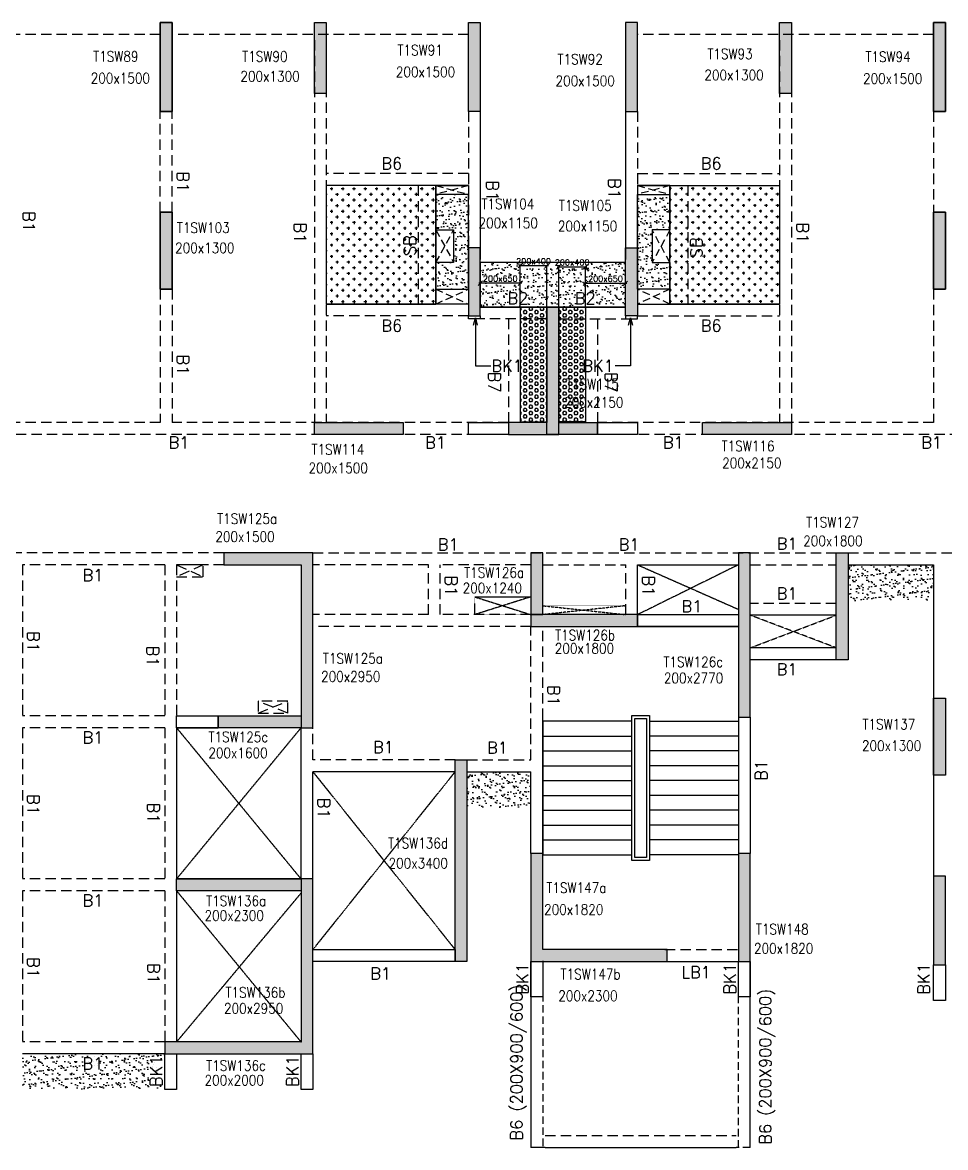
# Model space of a CAD drawing. Header units: millimetres. Extents: x 1078357 to 2594950, y -5122486 to -4636555.
# Drawn here: x 1765150 to 1780725, y -4677161 to -4658181 of the extents above; entities that cross this region are included whole.
import ezdxf

# ---------------------------------------------------------------- set-up
doc = ezdxf.new("R2010")
doc.units = ezdxf.units.MM
doc.header["$PDMODE"] = 35
for name, pattern in [('CONTINOUS', [0]), ('HIDDEN', [0.375, 0.25, -0.125]), ('New Retail block$0$CONTINOUS', [0])]:
    doc.linetypes.add(name, pattern=pattern)
doc.layers.get('0').update_dxf_attribs({"lineweight": 0})
doc.layers.get('Defpoints').update_dxf_attribs({"lineweight": 0})
for name, color, linetype, lineweight in [('A-_ANOTDIMA_D-', 6, 'Continuous', 13), ('COL. NO.', 30, 'Continuous', 25), ('COL. SIZE', 7, 'Continuous', 25), ('DIM', 9, 'Continuous', 25), ('HATCH', 8, 'Continuous', 30), ('Origin', 40, 'Continuous', 30)]:
    doc.layers.add(name, color=color, linetype=linetype, lineweight=lineweight)
for name, color, linetype in [('B-200x325', 201, 'HIDDEN'), ('DROP SLAB', 8, 'Continuous'), ('NON STR. RCC WALL', 6, 'Continuous'), ('S-BEAM', 3, 'HIDDEN'), ('S-BEAM NO.', 6, 'Continuous'), ('S-COLUMN', 1, 'Continuous'), ('S-CUTOUT', 8, 'HIDDEN'), ('S-SLAB-PROJECTION', 54, 'New Retail block$0$CONTINOUS'), ('S-STAIR', 31, 'Continuous'), ('SLAB FOLD', 8, 'Continuous')]:
    doc.layers.add(name, color=color, linetype=linetype)
doc.styles.add('Roman', font='romans')
doc.styles.add('ROMANS', font='romans.shx', dxfattribs={"width": 0.85})
doc.dimstyles.new('HARESH', dxfattribs={"dimtxt": 150, "dimasz": 75, "dimexe": 0, "dimexo": 0, "dimgap": 25, "dimtad": 1, "dimdec": 0, "dimdsep": 46, "dimtxsty": 'Roman', "dimblk": 'OBLIQUE', "dimcen": 225, "dimdle": 25, "dimclrd": 2, "dimclre": 2, "dimclrt": 7, "dimadec": 8, "dimazin": 1, "dimtfac": 1, "dimtdec": 0, "dimtmove": 0, "dimatfit": 0, "dimfxl": 1, "dimlwd": -1, "dimlwe": -1, "dimarcsym": 0})
pattern_1 = [(180.03079016, (-2664991.8, 14063544.76), (-95.1987999, -95.3011726), [47.625, -142.875]), (270.03079016, (-2665015.62, 14063568.56), (95.3011726, -95.1987999), [47.625, -142.875])]
pattern_2 = [(180, (1699349.81, -4476175.835), (-7e-15, -54.992613), [31.75, -63.5]), (300, (1699349.81, -4476175.835), (47.625, 27.496307), [31.75, -63.5]), (240, (1699318.06, -4476175.835), (47.625, -27.496307), [31.75, -63.5])]

# ---------------------------------------------------------------- blocks, each defined once
blk = doc.blocks.new('_Oblique')
at = {"color": 0, "linetype": 'ByBlock', "lineweight": -2}
blk.add_line((-0.5, -0.5), (0.5, 0.5), dxfattribs=at)
blk = doc.blocks.new('*D1283')
at = {"layer": 'Defpoints', "color": 0, "ltscale": 700, "transparency": 16777216}
for p in [(1773549, -4662285), (1773549, -4662980, 0), (1773999, -4662980, 0)]:
    blk.add_point(p, dxfattribs=at)
at = {"layer": 'DIM', "color": 2, "ltscale": 700, "transparency": 16777216}
for p, q in [((1774024, -4662285), (1773524, -4662285)), ((1773549, -4662980), (1773549, -4662285)), ((1773999, -4662980), (1773999, -4662285))]:
    blk.add_line(p, q, dxfattribs=at)
at = {"layer": 'DIM', "color": 2, "ltscale": 700, "transparency": 16777216, "xscale": 75, "yscale": 75, "zscale": 75, "rotation": 180}
blk.add_blockref('_Oblique', (1773549, -4662285), dxfattribs=at)
at = {"layer": 'DIM', "color": 2, "ltscale": 700, "transparency": 16777216, "xscale": 75, "yscale": 75, "zscale": 75}
blk.add_blockref('_Oblique', (1773999, -4662285), dxfattribs=at)
at = {"layer": 'DIM', "color": 7, "ltscale": 700, "transparency": 16777216, "insert": (1773774, -4662210), "char_height": 150, "attachment_point": 5, "style": 'Roman'}
blk.add_mtext('{\\H0.666667x;200x400}', dxfattribs=at)
blk = doc.blocks.new('*D1284')
at = {"layer": 'Defpoints', "color": 0, "ltscale": 700, "transparency": 16777216}
for p in [(1772875, -4662578), (1772875, -4662980, 0), (1773549, -4662980, 0)]:
    blk.add_point(p, dxfattribs=at)
at = {"layer": 'DIM', "color": 2, "ltscale": 700, "transparency": 16777216}
for p, q in [((1773574, -4662578), (1772850, -4662578)), ((1772875, -4662980), (1772875, -4662578)), ((1773549, -4662980), (1773549, -4662578))]:
    blk.add_line(p, q, dxfattribs=at)
at = {"layer": 'DIM', "color": 2, "ltscale": 700, "transparency": 16777216, "xscale": 75, "yscale": 75, "zscale": 75, "rotation": 180}
blk.add_blockref('_Oblique', (1772875, -4662578), dxfattribs=at)
at = {"layer": 'DIM', "color": 2, "ltscale": 700, "transparency": 16777216, "xscale": 75, "yscale": 75, "zscale": 75}
blk.add_blockref('_Oblique', (1773549, -4662578), dxfattribs=at)
at = {"layer": 'DIM', "color": 7, "ltscale": 700, "transparency": 16777216, "insert": (1773212, -4662503), "char_height": 150, "attachment_point": 5, "style": 'Roman'}
blk.add_mtext('{\\H0.666667x;200x650}', dxfattribs=at)
blk = doc.blocks.new('*D1285')
at = {"layer": 'Defpoints', "color": 0, "ltscale": 700, "transparency": 16777216}
for p in [(1774650, -4662304), (1774199, -4662980, 0), (1774650, -4662980, 0)]:
    blk.add_point(p, dxfattribs=at)
at = {"layer": 'DIM', "color": 2, "ltscale": 700, "transparency": 16777216}
for p, q in [((1774174, -4662304), (1774675, -4662304)), ((1774199, -4662980), (1774199, -4662304)), ((1774650, -4662980), (1774650, -4662304))]:
    blk.add_line(p, q, dxfattribs=at)
at = {"layer": 'DIM', "color": 2, "ltscale": 700, "transparency": 16777216, "xscale": 75, "yscale": 75, "zscale": 75, "rotation": 180}
blk.add_blockref('_Oblique', (1774199, -4662304), dxfattribs=at)
at = {"layer": 'DIM', "color": 2, "ltscale": 700, "transparency": 16777216, "xscale": 75, "yscale": 75, "zscale": 75}
blk.add_blockref('_Oblique', (1774650, -4662304), dxfattribs=at)
at = {"layer": 'DIM', "color": 7, "ltscale": 700, "transparency": 16777216, "insert": (1774425, -4662229), "char_height": 150, "attachment_point": 5, "style": 'Roman'}
blk.add_mtext('{\\H0.666667x;200x400}', dxfattribs=at)
blk = doc.blocks.new('*D1286')
at = {"layer": 'Defpoints', "color": 0, "ltscale": 700, "transparency": 16777216}
for p in [(1775324, -4662580), (1774650, -4662980, 0), (1775324, -4662980, 0)]:
    blk.add_point(p, dxfattribs=at)
at = {"layer": 'DIM', "color": 2, "ltscale": 700, "transparency": 16777216}
for p, q in [((1774625, -4662580), (1775349, -4662580)), ((1774650, -4662980), (1774650, -4662580)), ((1775324, -4662980), (1775324, -4662580))]:
    blk.add_line(p, q, dxfattribs=at)
at = {"layer": 'DIM', "color": 2, "ltscale": 700, "transparency": 16777216, "xscale": 75, "yscale": 75, "zscale": 75, "rotation": 180}
blk.add_blockref('_Oblique', (1774650, -4662580), dxfattribs=at)
at = {"layer": 'DIM', "color": 2, "ltscale": 700, "transparency": 16777216, "xscale": 75, "yscale": 75, "zscale": 75}
blk.add_blockref('_Oblique', (1775324, -4662580), dxfattribs=at)
at = {"layer": 'DIM', "color": 7, "ltscale": 700, "transparency": 16777216, "insert": (1774987, -4662505), "char_height": 150, "attachment_point": 5, "style": 'Roman'}
blk.add_mtext('{\\H0.666667x;200x650}', dxfattribs=at)
blk = doc.blocks.new('G$CD63B60BD')
at = {"layer": 'COL. NO.', "linetype": 'Continuous', "style": 'ROMANS', "width": 0.85}
for s, p in [('T1SW89', (69692, 15241, -320)), ('T1SW90', (72207, 15239, -270)), ('T1SW91', (74827, 15346, -320)), ('T1SW93', (80056, 15282, -320)), ('T1SW94', (82723, 15234, -320)), ('T1SW92', (77528, 15192, -320)), ('T1SW104', (76244, 12751, -320)), ('T1SW105', (77550, 12725, -320)), ('T1SW103', (71104, 12350, -320)), ('T1SW115', (77672, 9711, -320)), ('T1SW114', (73376, 8609, -320)), ('T1SW116', (80297, 8667, -320)), ('T1SW125a', (71784, 7441, -320)), ('T1SW127', (81723, 7381, -320)), ('T1SW126a', (75951, 6532, -320)), ('T1SW126b', (77486, 5476, -320)), ('T1SW125a', (73568, 5083, -320)), ('T1SW126c', (79314, 5025, -320)), ('T1SW137', (82673, 3974, -320)), ('T1SW125c', (71638, 3759, -320)), ('T1SW136d', (74667, 1967, 0)), ('T1SW147a', (77339, 1214, -320)), ('T1SW136a', (71599, 993, -320)), ('T1SW148', (80874, 516, -320)), ('T1SW147b', (77579, -243, -320)), ('T1SW136b', (71924, -552, -320)), ('T1SW136c', (71599, -1785, -320))]:
    blk.add_text(s, height=175, dxfattribs=at).set_placement(p)
at = {"layer": 'COL. SIZE', "linetype": 'Continuous', "style": 'ROMANS', "width": 0.85}
for s, p in [('200x1500', (69651, 14873, -320)), ('200x1300', (72177, 14904, -270)), ('200x1500', (74800, 14979, -320)), ('200x1500', (77494, 14828, -320)), ('200x1300', (80006, 14926, -320)), ('200x1500', (82683, 14866, -320)), ('200x1150', (76195, 12430, -320)), ('200x1150', (77534, 12377, -320)), ('200x1300', (71075, 12010, -320)), ('200x2150', (77639, 9404, -320)), ('200x2150', (80306, 8381, -320)), ('200x1500', (73327, 8296, -320)), ('200x1500', (71754, 7138, -320)), ('200x1800', (81674, 7067, -320)), ('200x1240', (75927, 6271, -320)), ('200x1800', (77482, 5253, -320)), ('200x2950', (73538, 4779, -320)), ('200x2770', (79323, 4753, -320)), ('200x1600', (71636, 3489, -320)), ('200x1300', (82665, 3611, -320)), ('200x3400', (74677, 1628, 0)), ('200x1820', (77301, 847, -320)), ('200x2300', (71572, 745, -320)), ('200x1820', (80843, 191, -320)), ('200x2300', (77541, -609, -320)), ('200x2950', (71900, -821, -320)), ('200x2000', (71572, -2033, -320))]:
    blk.add_text(s, height=175, dxfattribs=at).set_placement(p)

msp = doc.modelspace()

# ---------------------------------------------------------------- hatches: boundary and pattern name
at = {"layer": 'DROP SLAB'}
h = msp.add_hatch(dxfattribs=at)
h.set_pattern_fill('CROSS', color=8, scale=15, angle=179.96921)
h.set_pattern_definition(pattern_1)
h.paths.add_polyline_path([(1772124.4, -4660931.1), (1770274.6, -4660931.1), (1770274.6, -4662930.9), (1772124.4, -4662930.9)])
h = msp.add_hatch(dxfattribs=at)
h.set_pattern_fill('CROSS', color=8, scale=15, angle=0.03079)
h.set_pattern_definition(pattern_1)
h.paths.add_polyline_path([(1776074.8, -4660931.1), (1777924.6, -4660931.1), (1777924.6, -4662930.9), (1776074.8, -4662930.9)])
at = {"layer": 'HATCH'}
h = msp.add_hatch(dxfattribs=at)
h.set_pattern_fill('AR-SAND', color=8, scale=3, angle=0.02985)
h.set_pattern_definition([(37.47015413, (-3259358.95, 18697427.78), (-4.72361136, 146.8264517), [0, -115.824, 0, -129.54, 0, -123.825]), (7.4701541, (-3259358.95, 18697427.78), (134.9689868, 214.9772528), [0, -62.484, 0, -104.394, 0, -40.005]), (327.4701541, (-3259452.67, 18697427.83), (237.2979035, 0.3075449), [0, -38.1, 0, -137.16, 0, -179.07]), (317.4701541, (-3259452.67, 18697427.83), (229.1017424, 66.759465), [0, -19.05, 0, -89.916, 0, -102.87])])
h.paths.add_polyline_path([(1772674.1, -4661080.8), (1772124.1, -4661080.8), (1772124.1, -4661680.9), (1772424, -4661680.9), (1772424, -4662230.8), (1772124.1, -4662230.8), (1772124.1, -4662680.8), (1772674, -4662680.8)])
h = msp.add_hatch(dxfattribs=at)
h.set_pattern_fill('AR-SAND', color=8, scale=3, angle=179.97015)
h.set_pattern_definition([(37.47015413, (-3259358.17, 18697427.71), (-4.72361136, 146.8264517), [0, -115.824, 0, -129.54, 0, -123.825]), (7.4701541, (-3259358.17, 18697427.7), (134.9689868, 214.9772528), [0, -62.484, 0, -104.394, 0, -40.005]), (327.4701541, (-3259451.9, 18697427.76), (237.2979035, 0.3075449), [0, -38.1, 0, -137.16, 0, -179.07]), (317.4701541, (-3259451.9, 18697427.76), (229.1017424, 66.759465), [0, -19.05, 0, -89.916, 0, -102.87])])
h.paths.add_polyline_path([(1775524.8, -4661080.9), (1776074.8, -4661080.9), (1776074.8, -4661680.9), (1775774.8, -4661680.9), (1775774.8, -4662230.9), (1776074.8, -4662230.9), (1776074.8, -4662680.9), (1775524.8, -4662680.9)])
h = msp.add_hatch(dxfattribs=at)
h.set_pattern_fill('AR-SAND', color=8, scale=3, angle=179.97015)
h.set_pattern_definition([(37.4701541, (-2301133.3, 14013358.49), (-4.72361136, 146.8264517), [0, -115.824, 0, -129.54, 0, -123.825]), (7.4701541, (-2301133.3, 14013358.5), (134.9689868, 214.9772528), [0, -62.484, 0, -104.394, 0, -40.005]), (327.4701541, (-2301227.02, 14013358.54), (237.2979035, 0.3075449), [0, -38.1, 0, -137.16, 0, -179.07]), (317.4701541, (-2301227.02, 14013358.54), (229.1017424, 66.759465), [0, -19.05, 0, -89.916, 0, -102.87])])
h.paths.add_polyline_path([(1775325, -4662230.8), (1772875, -4662230.8), (1772875, -4662980.8), (1775325, -4662980.8)])
h = msp.add_hatch(dxfattribs=at)
h.set_pattern_fill('AR-SAND', color=8, scale=3, angle=179.97015)
h.set_pattern_definition([(37.4701541, (-2301133.39, 14013358.49), (-4.72361136, 146.8264517), [0, -115.824, 0, -129.54, 0, -123.825]), (7.4701541, (-2301133.39, 14013358.5), (134.9689868, 214.9772528), [0, -62.484, 0, -104.394, 0, -40.005]), (327.4701541, (-2301227.11, 14013358.54), (237.2979035, 0.3075449), [0, -38.1, 0, -137.16, 0, -179.07]), (317.4701541, (-2301227.11, 14013358.54), (229.1017424, 66.759465), [0, -19.05, 0, -89.916, 0, -102.87])])
h.paths.add_polyline_path([(1775324.9, -4662380.9), (1772874.9, -4662380.9), (1772874.9, -4662980.8), (1775324.9, -4662980.8)])
at = {"layer": 'HATCH', "ltscale": 1000}
h = msp.add_hatch(dxfattribs=at)
h.set_pattern_fill('HEX', color=8, scale=10, angle=180)
h.set_pattern_definition(pattern_2)
h.paths.add_polyline_path([(1773999.8, -4664920.2), (1773549.8, -4664920.2), (1773549.8, -4662980.9), (1773999.8, -4662980.9)])
h = msp.add_hatch(dxfattribs=at)
h.set_pattern_fill('HEX', color=8, scale=10, angle=180)
h.set_pattern_definition(pattern_2)
h.paths.add_polyline_path([(1774649.8, -4664920.7), (1774199.8, -4664920.7), (1774199.8, -4662980.8), (1774649.8, -4662980.8)])
at = {"layer": 'HATCH'}
h = msp.add_hatch(dxfattribs=at)
h.set_pattern_fill('AR-SAND', color=8, scale=3, angle=179.97015)
h.set_pattern_definition([(37.4701541, (-2297313.39, 14015358.5), (-4.72361136, 146.8264517), [0, -115.824, 0, -129.54, 0, -123.825]), (7.4701541, (-2297313.4, 14015358.5), (134.9689868, 214.9772528), [0, -62.484, 0, -104.394, 0, -40.005]), (327.4701541, (-2297407.12, 14015358.55), (237.2979035, 0.3075449), [0, -38.1, 0, -137.16, 0, -179.07]), (317.4701541, (-2297407.12, 14015358.55), (229.1017424, 66.759465), [0, -19.05, 0, -89.916, 0, -102.87])])
h.paths.add_polyline_path([(1780524.9, -4667330.8), (1779079.9, -4667330.8), (1779079.9, -4667930.9), (1780524.9, -4667930.9)])
h = msp.add_hatch(dxfattribs=at)
h.set_pattern_fill('AR-SAND', color=8, scale=3, angle=179.97015)
h.set_pattern_definition([(37.47015413, (-3394538.11, 18699377.69), (-4.72361136, 146.8264517), [0, -115.824, 0, -129.54, 0, -123.825]), (7.4701541, (-3394538.1, 18699377.69), (134.9689868, 214.9772528), [0, -62.484, 0, -104.394, 0, -40.005]), (327.4701541, (-3394631.83, 18699377.73), (237.2979035, 0.3075449), [0, -38.1, 0, -137.16, 0, -179.07]), (317.4701541, (-3394631.83, 18699377.73), (229.1017424, 66.759465), [0, -19.05, 0, -89.916, 0, -102.87])])
h.paths.add_polyline_path([(1773729.9, -4670820.8), (1772649.9, -4670820.8), (1772649.9, -4671420.8), (1773729.9, -4671420.8)])
h = msp.add_hatch(dxfattribs=at)
h.set_pattern_fill('AR-SAND', color=8, scale=3, angle=179.97015)
h.set_pattern_definition([(37.47015413, (-4499557.82, 23381446.95), (-4.72361136, 146.8264517), [0, -115.824, 0, -129.54, 0, -123.825]), (7.4701541, (-4499557.82, 23381446.95), (134.9689868, 214.9772528), [0, -62.484, 0, -104.394, 0, -40.005]), (327.47015413, (-4499651.54, 23381447), (237.29790347, 0.3075449), [0, -38.1, 0, -137.16, 0, -179.07]), (317.4701541, (-4499651.54, 23381447), (229.1017424, 66.759465), [0, -19.05, 0, -89.916, 0, -102.87])])
h.paths.add_polyline_path([(1765149.9, -4675580.9), (1767549.9, -4675580.9), (1767549.9, -4676180.9), (1765149.9, -4676180.9)])
at = {"layer": 'S-COLUMN', "lineweight": 25, "extrusion": (-1.00316e-06, 2.11765e-11, 1)}
h = msp.add_hatch(color=1, dxfattribs=at)
h.dxf.hatch_style = 1
h.paths.add_polyline_path([(1767474.7, -4658180.9), (1767674.7, -4658180.9), (1767674.7, -4659680.8), (1767474.7, -4659680.8)])
at = {"layer": 'S-COLUMN', "lineweight": 25, "extrusion": (1.00316e-06, 1.91639e-11, 1)}
h = msp.add_hatch(color=1, dxfattribs=at)
h.dxf.hatch_style = 1
h.paths.add_polyline_path([(1767674.7, -4658180.9), (1767474.7, -4658180.9), (1767474.7, -4659680.8), (1767674.7, -4659680.8)])
at = {"layer": 'S-COLUMN', "lineweight": 25}
h = msp.add_hatch(color=1, dxfattribs=at)
h.dxf.hatch_style = 1
h.paths.add_polyline_path([(1770074.7, -4659380.9), (1770274.7, -4659380.9), (1770274.7, -4658180.9), (1770074.7, -4658180.9)])
at = {"layer": 'S-COLUMN', "lineweight": 25, "extrusion": (-1.00316e-06, 2.11765e-11, 1)}
h = msp.add_hatch(color=1, dxfattribs=at)
h.dxf.hatch_style = 1
h.paths.add_polyline_path([(1772674.7, -4658180.9), (1772874.7, -4658180.9), (1772874.7, -4659680.8), (1772674.7, -4659680.8)])
at = {"layer": 'S-COLUMN', "lineweight": 25, "extrusion": (1.00316e-06, 1.91639e-11, 1)}
h = msp.add_hatch(color=1, dxfattribs=at)
h.dxf.hatch_style = 1
h.paths.add_polyline_path([(1775524.7, -4658180.9), (1775324.7, -4658180.9), (1775324.7, -4659680.8), (1775524.7, -4659680.8)])
at = {"layer": 'S-COLUMN', "lineweight": 25}
h = msp.add_hatch(color=1, dxfattribs=at)
h.dxf.hatch_style = 1
h.paths.add_polyline_path([(1777924.7, -4659380.9), (1778124.7, -4659380.9), (1778124.7, -4658180.9), (1777924.7, -4658180.9)])
at = {"layer": 'S-COLUMN', "lineweight": 25, "extrusion": (-1.00316e-06, 2.11765e-11, 1)}
h = msp.add_hatch(color=1, dxfattribs=at)
h.dxf.hatch_style = 1
h.paths.add_polyline_path([(1780524.7, -4658180.9), (1780724.7, -4658180.9), (1780724.7, -4659680.8), (1780524.7, -4659680.8)])
at = {"layer": 'S-COLUMN', "lineweight": 25, "extrusion": (1.00316e-06, 1.91639e-11, 1)}
h = msp.add_hatch(color=1, dxfattribs=at)
h.dxf.hatch_style = 1
h.paths.add_polyline_path([(1780724.7, -4658180.9), (1780524.7, -4658180.9), (1780524.7, -4659680.8), (1780724.7, -4659680.8)])
at = {"layer": 'S-COLUMN', "lineweight": 25, "extrusion": (-1.00316e-06, 2.11765e-11, 1)}
h = msp.add_hatch(color=1, dxfattribs=at)
h.dxf.hatch_style = 1
h.paths.add_polyline_path([(1767474.7, -4662680.8), (1767674.7, -4662680.8), (1767674.7, -4661380.8), (1767474.7, -4661380.8)])
at = {"layer": 'S-COLUMN', "lineweight": 25, "extrusion": (1.00316e-06, 1.91639e-11, 1)}
h = msp.add_hatch(color=1, dxfattribs=at)
h.dxf.hatch_style = 1
h.paths.add_polyline_path([(1767674.7, -4662680.8), (1767474.7, -4662680.8), (1767474.7, -4661380.8), (1767674.7, -4661380.8)])
at = {"layer": 'S-COLUMN', "lineweight": 25, "extrusion": (-1.00316e-06, 2.11765e-11, 1)}
h = msp.add_hatch(color=1, dxfattribs=at)
h.dxf.hatch_style = 1
h.paths.add_polyline_path([(1780524.7, -4662680.8), (1780724.7, -4662680.8), (1780724.7, -4661380.8), (1780524.7, -4661380.8)])
at = {"layer": 'S-COLUMN', "lineweight": 25, "extrusion": (1.00316e-06, 1.91639e-11, 1)}
h = msp.add_hatch(color=1, dxfattribs=at)
h.dxf.hatch_style = 1
h.paths.add_polyline_path([(1780724.7, -4662680.8), (1780524.7, -4662680.8), (1780524.7, -4661380.8), (1780724.7, -4661380.8)])
at = {"layer": 'S-COLUMN', "lineweight": 25, "extrusion": (-1.00316e-06, 2.11765e-11, 1)}
h = msp.add_hatch(color=1, dxfattribs=at)
h.dxf.hatch_style = 1
h.paths.add_polyline_path([(1772674.7, -4663130.9), (1772874.7, -4663130.9), (1772874.7, -4661980.9), (1772674.7, -4661980.9)])
at = {"layer": 'S-COLUMN', "lineweight": 25, "extrusion": (1.00316e-06, 1.91639e-11, 1)}
h = msp.add_hatch(color=1, dxfattribs=at)
h.dxf.hatch_style = 1
h.paths.add_polyline_path([(1775524.7, -4663130.9), (1775324.7, -4663130.9), (1775324.7, -4661980.9), (1775524.7, -4661980.9)])
at = {"layer": 'S-COLUMN', "lineweight": 25}
h = msp.add_hatch(color=1, dxfattribs=at)
h.dxf.hatch_style = 1
h.paths.add_polyline_path([(1773999.7, -4664931), (1773349.7, -4664931), (1773349.7, -4665131), (1774199.7, -4665131), (1774199.7, -4662981), (1773999.7, -4662981)])
at = {"layer": 'S-COLUMN', "lineweight": 25, "extrusion": (1.00316e-06, 1.91639e-11, 1)}
h = msp.add_hatch(color=1, dxfattribs=at)
h.dxf.hatch_style = 1
h.paths.add_polyline_path([(1774199.7, -4664931), (1774849.7, -4664931), (1774849.7, -4665131), (1773999.7, -4665131), (1773999.7, -4662981), (1774199.7, -4662981)])
at = {"layer": 'S-COLUMN', "lineweight": 25}
h = msp.add_hatch(color=1, dxfattribs=at)
h.dxf.hatch_style = 1
h.paths.add_polyline_path([(1770074.7, -4664930.8), (1771574.7, -4664930.8), (1771574.7, -4665130.8), (1770074.7, -4665130.8)])
h = msp.add_hatch(color=1, dxfattribs=at)
h.dxf.hatch_style = 1
h.paths.add_polyline_path([(1776624.7, -4664930.8), (1778124.7, -4664930.8), (1778124.7, -4665130.8), (1776624.7, -4665130.8)])
h = msp.add_hatch(color=1, dxfattribs=at)
h.dxf.hatch_style = 1
h.paths.add_polyline_path([(1768549.7, -4667330.9), (1769849.7, -4667330.9), (1769849.7, -4670080.9), (1770049.7, -4670080.9), (1770049.7, -4667130.9), (1768549.7, -4667130.9)])
h = msp.add_hatch(color=1, dxfattribs=at)
h.dxf.hatch_style = 1
h.paths.add_polyline_path([(1773929.6, -4667130.9), (1773729.6, -4667130.9), (1773729.6, -4668170.9), (1773929.6, -4668170.9)])
h = msp.add_hatch(color=1, dxfattribs=at)
h.dxf.hatch_style = 1
h.paths.add_polyline_path([(1777429.7, -4667130.9), (1777229.7, -4667130.9), (1777229.7, -4669900.9), (1777429.7, -4669900.9)])
h = msp.add_hatch(color=1, dxfattribs=at)
h.dxf.hatch_style = 1
h.paths.add_polyline_path([(1779079.7, -4668930.8), (1778879.7, -4668930.8), (1778879.7, -4667130.9), (1779079.7, -4667130.9)])
h = msp.add_hatch(color=1, dxfattribs=at)
h.dxf.hatch_style = 1
h.paths.add_polyline_path([(1773729.6, -4668370.9), (1775529.6, -4668370.9), (1775529.6, -4668170.9), (1773729.6, -4668170.9)])
h = msp.add_hatch(color=1, dxfattribs=at)
h.dxf.hatch_style = 1
h.paths.add_polyline_path([(1780674.7, -4669580.8), (1780660.9, -4669580.8), (1780616, -4669580.8), (1780524.7, -4669580.8), (1780524.7, -4670880.8), (1780724.7, -4670880.8), (1780724.7, -4669730.8), (1780724.7, -4669580.8)])
h = msp.add_hatch(color=1, dxfattribs=at)
h.dxf.hatch_style = 1
h.paths.add_polyline_path([(1769849.7, -4669880.9), (1769849.7, -4670080.9), (1768449.7, -4670080.9), (1768449.7, -4669880.9)])
h = msp.add_hatch(color=1, dxfattribs=at)
h.dxf.hatch_style = 1
h.paths.add_polyline_path([(1772449.7, -4670620.9), (1772449.7, -4674020.9), (1772649.7, -4674020.9), (1772649.7, -4670620.9)])
h = msp.add_hatch(color=1, dxfattribs=at)
h.dxf.hatch_style = 1
h.paths.add_polyline_path([(1773729.6, -4674020.9), (1776029.6, -4674020.9), (1776029.6, -4673820.9), (1773929.6, -4673820.9), (1773929.7, -4672200.9), (1773729.7, -4672200.9)])
h = msp.add_hatch(color=1, dxfattribs=at)
h.dxf.hatch_style = 1
h.paths.add_polyline_path([(1777429.7, -4672200.9), (1777229.7, -4672200.9), (1777229.7, -4674020.9), (1777429.7, -4674020.9)])
h = msp.add_hatch(color=1, dxfattribs=at)
h.dxf.hatch_style = 1
h.paths.add_polyline_path([(1767549.7, -4675580.9), (1770049.7, -4675580.9), (1770049.7, -4672630.9), (1769849.6, -4672630.8), (1769849.6, -4675380.9), (1767549.7, -4675380.9), (1767549.7, -4675580.9)], is_closed=False)
h = msp.add_hatch(color=1, dxfattribs=at)
h.dxf.hatch_style = 1
h.paths.add_polyline_path([(1767749.6, -4672630.8), (1769849.6, -4672630.8), (1769849.6, -4672830.8), (1767749.6, -4672830.8)])
h = msp.add_hatch(color=1, dxfattribs=at)
h.dxf.hatch_style = 1
h.paths.add_polyline_path([(1769849.6, -4672630.8), (1767749.6, -4672630.8), (1767749.6, -4672830.8), (1769849.6, -4672830.8)])
h = msp.add_hatch(color=1, dxfattribs=at)
h.dxf.hatch_style = 1
h.paths.add_polyline_path([(1780524.6, -4674080.9), (1780724.6, -4674080.9), (1780724.6, -4672580.8), (1780524.6, -4672580.8)])

# ---------------------------------------------------------------- linework, layer by layer
at = {"layer": 'DROP SLAB', "color": 3, "linetype": 'CONTINOUS', "ltscale": 500, "elevation": 0}
for points in [[(1772124.4, -4660931.1), (1770274.6, -4660931.1), (1770274.6, -4662930.9), (1772124.4, -4662930.9)], [(1772124.4, -4660931.1), (1772674.4, -4660931.1), (1772674.4, -4661080.9), (1772124.4, -4661080.9)], [(1776074.8, -4660931.1), (1775524.8, -4660931.1), (1775524.8, -4661080.9), (1776074.8, -4661080.9)], [(1776074.8, -4660931.1), (1777924.6, -4660931.1), (1777924.6, -4662930.9), (1776074.8, -4662930.9)], [(1772124.7, -4661680.8), (1772424.7, -4661680.8), (1772424.7, -4662230.8), (1772124.7, -4662230.8)], [(1776074.8, -4661680.9), (1775774.8, -4661680.9), (1775774.8, -4662230.9), (1776074.8, -4662230.9)], [(1772124.8, -4662680.9), (1772674.7, -4662680.9), (1772674.7, -4662930.9), (1772124.8, -4662930.9)], [(1776074.8, -4662680.9), (1775525, -4662680.9), (1775525, -4662930.9), (1776074.8, -4662930.9)]]:
    msp.add_lwpolyline(points, close=True, dxfattribs=at)
at = {"layer": 'NON STR. RCC WALL', "elevation": 0}
for points in [[(1773349.7, -4664931), (1773349.7, -4665131), (1772674.7, -4665130.9), (1772674.7, -4664930.9)], [(1775524.7, -4664930.9), (1775524.7, -4665130.9), (1774849.7, -4665131), (1774849.7, -4664931)], [(1777229.6, -4668170.9), (1777229.6, -4668370.9), (1775529.6, -4668370.9), (1775529.6, -4668170.9)], [(1768449.7, -4669880.9), (1768449.7, -4670080.9), (1767749.6, -4670080.9), (1767749.6, -4669880.9)], [(1772449.7, -4673820.9), (1772449.7, -4674020.9), (1770049.7, -4674020.9), (1770049.7, -4673820.9)]]:
    msp.add_lwpolyline(points, close=True, dxfattribs=at)
at = {"layer": 'Origin', "ltscale": 700}
msp.add_point((1769849.6, -4675380.9, 0), dxfattribs=at)
at = {"layer": 'S-BEAM', "linetype": 'HIDDEN', "ltscale": 700}
for p, q in [((1767474.9, -4658380.8, 0), (1762474.9, -4658380.8, 0)), ((1772674.9, -4658380.8, 0), (1767674.9, -4658380.8, 0)), ((1770074.9, -4658480.9, 0), (1770074.9, -4664930.8, 0)), ((1770274.9, -4658480.9, 0), (1770274.9, -4664930.8, 0)), ((1780524.9, -4658380.8, 0), (1775524.9, -4658380.8, 0)), ((1777924.9, -4658480.9, 0), (1777924.9, -4664930.8, 0)), ((1778124.9, -4658480.9, 0), (1778124.9, -4664930.8, 0)), ((1767474.9, -4661380.8, 0), (1767474.9, -4659680.8, 0)), ((1767674.9, -4661380.8, 0), (1767674.9, -4659680.8, 0)), ((1772674.9, -4659680.8, 0), (1772674.9, -4662180.9, 0)), ((1775524.9, -4659680.8, 0), (1775524.9, -4662180.9, 0)), ((1780524.9, -4659680.8, 0), (1780524.9, -4661380.8, 0)), ((1771824.4, -4660931.1, 0), (1771824.4, -4662930.9, 0)), ((1776074.7, -4660931.3, 0), (1776074.7, -4662931.1, 0)), ((1776374.7, -4660931.3, 0), (1776374.7, -4662931.1, 0)), ((1767474.9, -4662680.9, 0), (1767474.9, -4664930.8, 0)), ((1767674.9, -4662680.9, 0), (1767674.9, -4664930.8, 0)), ((1780524.9, -4662680.9, 0), (1780524.9, -4664930.8, 0)), ((1773999.9, -4663180.8, 0), (1772874.9, -4663180.8, 0)), ((1774199.9, -4663180.8, 0), (1775324.9, -4663180.8, 0)), ((1767474.9, -4664930.8, 0), (1761149.7, -4664930.8, 0)), ((1773349.7, -4664930.8, 0), (1767674.9, -4664930.8, 0)), ((1780524.9, -4664930.8, 0), (1774849.7, -4664930.8, 0)), ((1773349.7, -4665130.8, 0), (1761149.7, -4665130.8, 0)), ((1783074.9, -4665130.8, 0), (1774849.7, -4665130.8, 0)), ((1768549.9, -4667130.8, 0), (1764049.9, -4667130.8, 0)), ((1770049.9, -4667130.8, 0), (1778879.9, -4667130.8, 0)), ((1779079.9, -4667130.8, 0), (1783074.9, -4667130.8, 0)), ((1765149.9, -4667330.8, 0), (1765149.9, -4669880.9, 0)), ((1767549.9, -4667330.8, 0), (1765149.9, -4667330.8, 0)), ((1767549.9, -4667330.8, 0), (1767549.9, -4669880.9, 0)), ((1767749.9, -4667330.8, 0), (1767749.9, -4669880.9, 0)), ((1768549.9, -4667330.8, 0), (1767749.9, -4667330.8, 0)), ((1771999.9, -4667330.9, 0), (1770049.9, -4667330.9, 0)), ((1771999.9, -4668170.9, 0), (1771999.9, -4667330.9, 0)), ((1773729.9, -4667330.9, 0), (1772199.9, -4667330.9, 0)), ((1772199.9, -4668170.9, 0), (1772199.9, -4667330.9, 0)), ((1773929.9, -4667330.8, 0), (1775329.9, -4667330.8, 0)), ((1775329.9, -4668170.9, 0), (1775329.9, -4667330.8, 0)), ((1777429.9, -4667330.8, 0), (1778879.9, -4667330.8, 0)), ((1778879.9, -4667980.8, 0), (1777429.9, -4667980.8, 0)), ((1771999.9, -4668170.9, 0), (1770049.9, -4668170.9, 0)), ((1773729.9, -4668170.9, 0), (1772199.9, -4668170.9, 0)), ((1773729.9, -4668370.9, 0), (1770049.9, -4668370.9, 0)), ((1773729.9, -4670620.9, 0), (1773729.9, -4668370.9, 0)), ((1773929.9, -4669930.9, 0), (1773929.9, -4668370.9, 0)), ((1767549.9, -4669880.9, 0), (1765149.9, -4669880.9, 0)), ((1767749.5, -4669880.9, 0), (1768449.5, -4669880.9, 0)), ((1765149.9, -4670080.9, 0), (1765149.9, -4672630.9, 0)), ((1767549.9, -4670080.9, 0), (1765149.9, -4670080.9, 0)), ((1767549.9, -4670080.9, 0), (1767549.9, -4672630.9, 0)), ((1770049.9, -4670620.9, 0), (1770049.9, -4670080.9, 0)), ((1772449.9, -4670620.9, 0), (1770049.9, -4670620.9, 0)), ((1772649.9, -4670620.9, 0), (1773729.9, -4670620.9, 0)), ((1767549.9, -4672630.9, 0), (1765149.9, -4672630.9, 0)), ((1765149.9, -4672830.9, 0), (1765149.9, -4675420.8, 0)), ((1767549.9, -4672830.9, 0), (1765149.9, -4672830.9, 0)), ((1767549.9, -4672830.9, 0), (1767549.9, -4675420.8, 0)), ((1775989.9, -4673820.8, 0), (1777229.9, -4673820.8, 0)), ((1767549.9, -4675380.9, 0), (1765149.9, -4675380.9, 0)), ((1773969.7, -4676961.1, 0), (1777189.7, -4676961.1, 0))]:
    msp.add_line(p, q, dxfattribs=at)
at = {"layer": 'S-BEAM', "linetype": 'CONTINOUS', "ltscale": 700}
for p, q in [((1772874.9, -4659680.8, 0), (1772874.9, -4662180.9, 0)), ((1775324.9, -4659680.8, 0), (1775324.9, -4662180.9, 0)), ((1775324.9, -4662980.8, 0), (1772874.9, -4662980.8, 0)), ((1775529.9, -4668170.9, 0), (1775529.9, -4667330.8, 0)), ((1775529.9, -4667330.8, 0), (1777229.9, -4667330.8, 0)), ((1779079.9, -4667330.8, 0), (1780524.9, -4667330.9, 0)), ((1780524.9, -4667330.9, 0), (1780524.9, -4672580.8, 0)), ((1773929.9, -4672200.8, 0), (1773929.9, -4669930.9, 0)), ((1767749.5, -4670080.9, 0), (1768449.5, -4670080.9, 0)), ((1767749.9, -4670080.9, 0), (1767749.9, -4672630.9, 0)), ((1769849.9, -4672630.9, 0), (1769849.9, -4670080.9, 0)), ((1772449.9, -4670820.9, 0), (1770049.9, -4670820.9, 0)), ((1770049.9, -4672630.9, 0), (1770049.9, -4670820.9, 0)), ((1772649.9, -4670820.9, 0), (1773729.9, -4670820.9, 0)), ((1773729.9, -4672200.8, 0), (1773729.9, -4670820.9, 0)), ((1769849.9, -4672630.9, 0), (1767749.9, -4672630.9, 0)), ((1767749.9, -4672830.9, 0), (1767749.9, -4675380.8, 0)), ((1769849.9, -4672830.9, 0), (1767749.9, -4672830.9, 0)), ((1773729.7, -4674620.8, 0), (1773729.7, -4674020.8, 0)), ((1773929.7, -4674020.8, 0), (1773929.7, -4674620.8, 0)), ((1775989.9, -4674020.8, 0), (1777229.9, -4674020.8, 0)), ((1777229.6, -4674620.8, 0), (1777229.6, -4674020.8, 0)), ((1777429.6, -4674020.8, 0), (1777429.6, -4674620.8, 0)), ((1780524.6, -4674680.8, 0), (1780524.6, -4674080.8, 0)), ((1780724.6, -4674080.8, 0), (1780724.6, -4674680.8, 0)), ((1773929.7, -4674620.8, 0), (1773729.7, -4674620.8, 0)), ((1777429.6, -4674620.8, 0), (1777229.6, -4674620.8, 0)), ((1780724.6, -4674680.8, 0), (1780524.6, -4674680.8, 0)), ((1767549.9, -4675580.9, 0), (1765149.9, -4675580.9, 0)), ((1767549.6, -4676180.8, 0), (1767549.6, -4675580.8, 0)), ((1767749.6, -4675580.8, 0), (1767749.6, -4676180.8, 0)), ((1769849.6, -4676180.8, 0), (1769849.6, -4675580.8, 0)), ((1770049.6, -4675580.8, 0), (1770049.6, -4676180.8, 0)), ((1767749.6, -4676180.8, 0), (1767549.6, -4676180.8, 0)), ((1770049.6, -4676180.8, 0), (1769849.6, -4676180.8, 0)), ((1773969.7, -4677161.1, 0), (1777189.7, -4677161.1, 0))]:
    msp.add_line(p, q, dxfattribs=at)
at = {"layer": 'S-BEAM', "ltscale": 700}
for p, q in [((1772674.7, -4660731.1, 0), (1770274.7, -4660731.1, 0)), ((1775524.6, -4660731.1, 0), (1777924.6, -4660731.1, 0)), ((1772674.5, -4663130.9, 0), (1770274.7, -4663130.9, 0)), ((1773349.5, -4663180.8, 0), (1773349.5, -4664930.8, 0)), ((1774849.8, -4663180.9, 0), (1774849.8, -4664930.9, 0)), ((1775524.8, -4663130.9, 0), (1777924.6, -4663130.9, 0))]:
    msp.add_line(p, q, dxfattribs=at)
at = {"layer": 'S-BEAM', "linetype": 'Continuous', "ltscale": 700}
for p, q in [((1772674.7, -4660931.1, 0), (1770274.7, -4660931.1, 0)), ((1775524.6, -4660931.1, 0), (1777924.6, -4660931.1, 0)), ((1772674.5, -4662930.9, 0), (1770274.7, -4662930.9, 0)), ((1775524.8, -4662930.9, 0), (1777924.6, -4662930.9, 0)), ((1773549.5, -4663180.8, 0), (1773549.5, -4664920.2, 0)), ((1774649.8, -4663180.9, 0), (1774649.8, -4664920.2, 0)), ((1775529.6, -4668170.9, 0), (1777229.6, -4668170.9, 0)), ((1778879.9, -4668180.8, 0), (1777429.9, -4668180.8, 0)), ((1775529.6, -4668370.9, 0), (1777229.6, -4668371, 0)), ((1778879.9, -4668730.8, 0), (1777429.9, -4668730.8, 0)), ((1778879.9, -4668930.8, 0), (1777429.9, -4668930.8, 0)), ((1777229.9, -4669900.8, 0), (1777229.9, -4672200.8, 0)), ((1777429.9, -4669900.8, 0), (1777429.9, -4672200.8, 0))]:
    msp.add_line(p, q, dxfattribs=at)
at = {"layer": 'S-BEAM', "linetype": 'ByBlock', "ltscale": 700}
msp.add_line((1772124.4, -4660931.1, 0), (1772124.4, -4662930.9, 0), dxfattribs=at)
at = {"layer": 'S-BEAM', "linetype": 'ByBlock', "ltscale": 500}
for p, q in [((1773729.7, -4674011.1, 0), (1773729.7, -4677161.1, 0)), ((1777429.7, -4677161.1, 0), (1777429.7, -4674011.1, 0)), ((1773969.7, -4677161.1, 0), (1773729.7, -4677161.1, 0))]:
    msp.add_line(p, q, dxfattribs=at)
at = {"layer": 'S-BEAM', "linetype": 'HIDDEN', "ltscale": 500}
for p, q in [((1773929.7, -4674011.1, 0), (1773929.7, -4677161.1, 0)), ((1777229.7, -4677161.1, 0), (1777229.7, -4674011.1, 0)), ((1777429.7, -4677161.1, 0), (1777189.7, -4677161.1, 0))]:
    msp.add_line(p, q, dxfattribs=at)
at = {"layer": 'S-BEAM', "linetype": 'Continuous', "ltscale": 700, "elevation": 0}
for points in [[(1772674.9, -4663130.8), (1772874.9, -4663130.8), (1772874.9, -4663181), (1772674.9, -4663181)], [(1775524.9, -4663130.8), (1775324.9, -4663130.8), (1775324.9, -4663181), (1775524.9, -4663181)]]:
    msp.add_lwpolyline(points, close=True, dxfattribs=at)
at = {"layer": 'S-BEAM', "linetype": 'CONTINOUS', "ltscale": 700, "elevation": 0}
msp.add_lwpolyline([(1770049.9, -4673820.8), (1772449.7, -4673820.8), (1772449.7, -4674020.9), (1770049.9, -4674020.9)], close=True, dxfattribs=at)
at = {"layer": 'S-COLUMN', "color": 1, "lineweight": 25}
msp.add_line((1775529.6, -4668170.9, 0), (1775529.6, -4668370.9, 0), dxfattribs=at)
at = {"layer": 'S-COLUMN', "color": 1, "lineweight": 25, "extrusion": (-1.00316e-06, 2.11765e-11, 1), "elevation": -1.8}
for points in [[(1767474.7, -4658180.9), (1767674.7, -4658180.9), (1767674.7, -4659680.8), (1767474.7, -4659680.8)], [(1772674.7, -4658180.9), (1772874.7, -4658180.9), (1772874.7, -4659680.8), (1772674.7, -4659680.8)], [(1780524.7, -4658180.9), (1780724.7, -4658180.9), (1780724.7, -4659680.8), (1780524.7, -4659680.8)], [(1767474.7, -4662680.8), (1767674.7, -4662680.8), (1767674.7, -4661380.8), (1767474.7, -4661380.8)], [(1780524.7, -4662680.8), (1780724.7, -4662680.8), (1780724.7, -4661380.8), (1780524.7, -4661380.8)], [(1772674.7, -4663130.9), (1772874.7, -4663130.9), (1772874.7, -4661980.9), (1772674.7, -4661980.9)]]:
    msp.add_lwpolyline(points, close=True, dxfattribs=at)
at = {"layer": 'S-COLUMN', "color": 1, "lineweight": 25, "extrusion": (1.00316e-06, 1.91639e-11, 1)}
for points, elevation in [([(1767674.7, -4658180.9), (1767474.7, -4658180.9), (1767474.7, -4659680.8), (1767674.7, -4659680.8)], 1.8), ([(1775524.7, -4658180.9), (1775324.7, -4658180.9), (1775324.7, -4659680.8), (1775524.7, -4659680.8)], 1.8), ([(1780724.7, -4658180.9), (1780524.7, -4658180.9), (1780524.7, -4659680.8), (1780724.7, -4659680.8)], 1.8), ([(1767674.7, -4662680.8), (1767474.7, -4662680.8), (1767474.7, -4661380.8), (1767674.7, -4661380.8)], 1.8), ([(1780724.7, -4662680.8), (1780524.7, -4662680.8), (1780524.7, -4661380.8), (1780724.7, -4661380.8)], 1.5), ([(1775524.7, -4663130.9), (1775324.7, -4663130.9), (1775324.7, -4661980.9), (1775524.7, -4661980.9)], 1.8)]:
    msp.add_lwpolyline(points, close=True, dxfattribs=dict(at, elevation=elevation))
at = {"layer": 'S-COLUMN', "color": 1, "lineweight": 25, "elevation": 0}
for points in [[(1770074.7, -4658180.9), (1770274.7, -4658180.9), (1770274.7, -4659380.9), (1770074.7, -4659380.9)], [(1777924.7, -4658180.9), (1778124.7, -4658180.9), (1778124.7, -4659380.9), (1777924.7, -4659380.9)], [(1770074.7, -4664930.8), (1771574.7, -4664930.8), (1771574.7, -4665130.8), (1770074.7, -4665130.8)], [(1776624.7, -4664930.8), (1778124.7, -4664930.8), (1778124.7, -4665130.8), (1776624.7, -4665130.8)], [(1773929.6, -4667130.9), (1773729.6, -4667130.9), (1773729.6, -4668170.9), (1773929.6, -4668170.9)], [(1777429.7, -4667130.9), (1777229.7, -4667130.9), (1777229.6, -4669900.9), (1777429.6, -4669900.9)], [(1779079.7, -4668930.8), (1778879.7, -4668930.8), (1778879.7, -4667130.9), (1779079.7, -4667130.9)], [(1773729.6, -4668370.9), (1775529.6, -4668370.9), (1775529.6, -4668170.9), (1773729.6, -4668170.9)], [(1780524.7, -4669580.8), (1780724.7, -4669580.8), (1780724.7, -4670880.8), (1780524.7, -4670880.8)], [(1769849.7, -4669880.9), (1769849.7, -4670080.9), (1768449.7, -4670080.9), (1768449.7, -4669880.9)], [(1772449.7, -4670620.9), (1772649.7, -4670620.9), (1772649.7, -4674020.9), (1772449.7, -4674020.9)], [(1773729.6, -4674020.9), (1776029.6, -4674020.9), (1776029.6, -4673820.9), (1773929.6, -4673820.9), (1773929.7, -4672200.9), (1773729.7, -4672200.9)], [(1777429.7, -4672200.9), (1777229.7, -4672200.9), (1777229.7, -4674020.9), (1777429.7, -4674020.9)], [(1767749.6, -4672630.8), (1769849.6, -4672630.8), (1769849.6, -4672830.8), (1767749.6, -4672830.8)], [(1780524.6, -4674080.9), (1780724.6, -4674080.9), (1780724.6, -4672580.8), (1780524.6, -4672580.8)]]:
    msp.add_lwpolyline(points, close=True, dxfattribs=at)
for points in [[(1773999.7, -4664931), (1773349.7, -4664931), (1773349.7, -4665131), (1774199.7, -4665131), (1774199.7, -4662981), (1773999.7, -4662981), (1773999.7, -4664931)], [(1768549.7, -4667330.9), (1769849.7, -4667330.9), (1769849.7, -4670080.9), (1770049.7, -4670080.9), (1770049.7, -4667130.9), (1768549.7, -4667130.9), (1768549.7, -4667330.9)], [(1767549.7, -4675580.9), (1770049.7, -4675580.9), (1770049.7, -4672630.9), (1769849.6, -4672630.8), (1769849.6, -4675380.9), (1767549.7, -4675380.9), (1767549.7, -4675580.9)]]:
    msp.add_lwpolyline(points, dxfattribs=at)
at = {"layer": 'S-COLUMN', "color": 1, "lineweight": 25, "extrusion": (1.00316e-06, 1.91639e-11, 1), "elevation": 1.8}
msp.add_lwpolyline([(1774199.7, -4664931), (1774849.7, -4664931), (1774849.7, -4665131), (1773999.7, -4665131), (1773999.7, -4662981), (1774199.7, -4662981), (1774199.7, -4664931)], dxfattribs=at)
at = {"layer": 'S-CUTOUT', "ltscale": 500}
for p, q in [((1772674.4, -4660930.9, 0), (1772124.4, -4661080.9, 0)), ((1772125.2, -4660931.1, 0), (1772674.4, -4661080.9, 0)), ((1775524.8, -4660930.9, 0), (1776074.8, -4661080.9, 0)), ((1776074, -4660931.1, 0), (1775524.8, -4661080.9, 0)), ((1772124.7, -4661680.8, 0), (1772424.7, -4662230.8, 0)), ((1772124.7, -4662230.8, 0), (1772424.7, -4661680.8, 0)), ((1776074.9, -4661680.9, 0), (1775774.8, -4662230.9, 0)), ((1776074.9, -4662230.9, 0), (1775774.8, -4661680.9, 0)), ((1772124.8, -4662680.9, 0), (1772674.7, -4662930.9, 0)), ((1772124.8, -4662930.9, 0), (1772674.8, -4662680.9, 0)), ((1776074.8, -4662930.9, 0), (1775524.8, -4662680.9, 0)), ((1776074.8, -4662680.9, 0), (1775525, -4662930.9, 0))]:
    msp.add_line(p, q, dxfattribs=at)
at = {"layer": 'S-CUTOUT', "ltscale": 700}
for p, q in [((1767749.6, -4667330.9, 0), (1768199.6, -4667530.9, 0)), ((1768199.6, -4667330.9, 0), (1767749.6, -4667530.9, 0)), ((1769124.6, -4669830.9, 0), (1769624.6, -4669630.9, 0)), ((1769624.6, -4669830.9, 0), (1769124.6, -4669630.9, 0))]:
    msp.add_line(p, q, dxfattribs=at)
at = {"layer": 'S-CUTOUT'}
for p, q in [((1775529.9, -4667330.8, 0), (1777229.9, -4668080.9, 0)), ((1777229.9, -4667330.8, 0), (1775529.9, -4668170.9, 0)), ((1772779.9, -4667870.8, 0), (1773729.9, -4668170.9, 0)), ((1773729.9, -4667870.8, 0), (1772779.9, -4668170.8, 0)), ((1775329.9, -4668020.8, 0), (1773929.9, -4668170.9, 0)), ((1773929.9, -4668020.8, 0), (1775329.9, -4668170.9, 0)), ((1777429.9, -4668730.8, 0), (1778879.9, -4668180.8, 0)), ((1778879.9, -4668730.8, 0), (1777429.9, -4668180.8, 0))]:
    msp.add_line(p, q, dxfattribs=at)
at = {"layer": 'S-CUTOUT', "ltscale": 700, "elevation": 0}
for points in [[(1768199.6, -4667330.9), (1767749.6, -4667330.9), (1767749.6, -4667530.9), (1768199.6, -4667530.9)], [(1769624.6, -4669630.9), (1769124.6, -4669630.9), (1769124.6, -4669830.9), (1769624.6, -4669830.9)]]:
    msp.add_lwpolyline(points, close=True, dxfattribs=at)
at = {"layer": 'S-CUTOUT', "elevation": 0}
for points in [[(1772779.9, -4667870.8), (1773729.9, -4667870.8), (1773729.9, -4668170.8), (1772779.9, -4668170.8)], [(1773929.9, -4668020.8), (1775329.9, -4668020.8), (1775329.9, -4668170.8), (1773929.9, -4668170.8)]]:
    msp.add_lwpolyline(points, close=True, dxfattribs=at)
for points in [[(1767749.9, -4672630.9), (1769849.9, -4670080.9)], [(1767749.9, -4670080.9), (1769849.9, -4672630.9)], [(1772449.9, -4670820.9), (1770049.9, -4673820.8)], [(1770049.9, -4670820.9), (1772449.9, -4673820.9)], [(1767749.9, -4672830.8), (1769849.9, -4675380.8)], [(1767749.9, -4675380.8), (1769849.9, -4672870.8)]]:
    msp.add_lwpolyline(points, dxfattribs=at)
at = {"layer": 'S-SLAB-PROJECTION', "elevation": 0}
msp.add_lwpolyline([(1775325, -4662230.8), (1772875, -4662230.8), (1772875, -4662980.8), (1775325, -4662980.8)], close=True, dxfattribs=at)
at = {"layer": 'S-STAIR', "elevation": 0}
for points in [[(1775729.9, -4669870.9), (1775729.9, -4672320.9), (1775429.9, -4672320.9), (1775429.9, -4669870.9)], [(1775679.9, -4669920.9), (1775679.9, -4672270.9), (1775479.9, -4672270.9), (1775479.9, -4669920.9)]]:
    msp.add_lwpolyline(points, close=True, dxfattribs=at)
for points in [[(1775429.9, -4669970.9), (1773929.9, -4669970.9)], [(1773929.9, -4669970.9), (1773929.9, -4672220.9), (1775429.9, -4672220.9)], [(1775729.9, -4669970.9), (1777229.9, -4669970.9)], [(1777229.9, -4669970.9), (1777229.9, -4672220.9), (1775729.9, -4672220.9)], [(1773929.9, -4670220.9), (1775429.9, -4670220.9)], [(1777229.9, -4670220.9), (1775729.9, -4670220.9)], [(1773929.9, -4670470.9), (1775429.9, -4670470.9)], [(1777229.9, -4670470.9), (1775729.9, -4670470.9)], [(1773929.9, -4670720.9), (1775429.9, -4670720.9)], [(1777229.9, -4670720.9), (1775729.9, -4670720.9)], [(1773929.9, -4670970.9), (1775429.9, -4670970.9)], [(1777229.9, -4670970.9), (1775729.9, -4670970.9)], [(1773929.9, -4671220.9), (1775429.9, -4671220.9)], [(1777229.9, -4671220.9), (1775729.9, -4671220.9)], [(1773929.9, -4671470.9), (1775429.9, -4671470.9)], [(1777229.9, -4671470.9), (1775729.9, -4671470.9)], [(1773929.9, -4671720.9), (1775429.9, -4671720.9)], [(1777229.9, -4671720.9), (1775729.9, -4671720.9)], [(1773929.9, -4671970.9), (1775429.9, -4671970.9)], [(1777229.9, -4671970.9), (1775729.9, -4671970.9)]]:
    msp.add_lwpolyline(points, dxfattribs=at)
at = {"layer": 'SLAB FOLD', "color": 8, "ltscale": 1000, "elevation": 0}
for points in [[(1772674.1, -4661080.8), (1772124.1, -4661080.8), (1772124.1, -4661680.9), (1772424, -4661680.9), (1772424, -4662230.8), (1772124.1, -4662230.8), (1772124.1, -4662680.8), (1772674, -4662680.8), (1772674.1, -4661080.8)], [(1775524.8, -4661080.9), (1776074.8, -4661080.9), (1776074.8, -4661680.9), (1775774.8, -4661680.9), (1775774.8, -4662230.9), (1776074.8, -4662230.9), (1776074.8, -4662680.9), (1775524.8, -4662680.9), (1775524.8, -4661080.9)]]:
    msp.add_lwpolyline(points, dxfattribs=at)
for points in [[(1773549.7, -4664920.2), (1773999.7, -4664920.2), (1773999.7, -4662980.9), (1773549.7, -4662980.9)], [(1774650, -4664920.2), (1774199.8, -4664920.2), (1774199.8, -4662980.9), (1774650, -4662980.9)]]:
    msp.add_lwpolyline(points, close=True, dxfattribs=at)

# ---------------------------------------------------------------- block references
at = {"layer": 'A-_ANOTDIMA_D-', "color": 2, "ltscale": 700}
msp.add_blockref('G$CD63B60BD', (1696650, -4674080.9, 0), dxfattribs=at)

# ---------------------------------------------------------------- texts
at = {"layer": 'B-200x325', "linetype": 'Continuous', "ltscale": 700, "style": 'ROMANS'}
for rotation, p in [(0.00055, (1771205.1, -4660659, -2.7)), (359.99866, (1776594.2, -4660659, -2.7)), (0.00055, (1771205.1, -4663396.2, -2.7)), (359.99866, (1776594.1, -4663396.1, -2.7))]:
    msp.add_text('B6', height=200, rotation=rotation, dxfattribs=at).set_placement(p)
at = {"layer": 'S-BEAM NO.', "linetype": 'HIDDEN', "ltscale": 500, "style": 'ROMANS'}
for s, rotation, p in [('B1', 269.99906, (1767758.8, -4660694.9, -2.7)), ('B1', 269.99906, (1772981.3, -4660846.7, -2.7)), ('B1', 269.99906, (1775038.8, -4660807.9, -2.7)), ('B1', 269.99906, (1765158.8, -4661365.1, -2.7)), ('B1', 269.99906, (1769736.2, -4661555.8, -2.7)), ('B1', 269.99906, (1778215.3, -4661555.8, -2.7)), ('B1', 269.99906, (1767758, -4663782.8, -2.7)), ('B1', 359.99906, (1767614.3, -4665368, -2.7)), ('B1', 359.99906, (1771943.2, -4665368, -2.7)), ('B1', 359.99906, (1775955.4, -4665368, -2.7)), ('B1', 359.99906, (1780315, -4665368, -2.7)), ('B1', 359.99906, (1772158.1, -4667087, -2.7)), ('B1', 359.99906, (1775209.9, -4667087, -2.7)), ('B1', 359.99906, (1777875.4, -4667072.9, -2.7)), ('B1', 359.99906, (1766162.7, -4667606.6, -2.7)), ('B1', 269.99906, (1772283.8, -4667512.1, -2.7)), ('B1', 269.99906, (1775613.8, -4667512.1, -2.7)), ('B1', 359.99906, (1777875.4, -4667913.7, -2.7)), ('B1', 359.99906, (1776269.8, -4668129.7, -2.7)), ('B1', 269.99906, (1765233.8, -4668452.1, -2.7)), ('B1', 269.99906, (1767247.6, -4668697.3, -2.7)), ('B1', 359.99906, (1777875.4, -4669193.2, -2.7)), ('B1', 359.99906, (1766162.7, -4670344.4, -2.7)), ('B1', 359.99906, (1771064.4, -4670507.8, -2.7)), ('B1', 359.99906, (1772988.2, -4670515.7, -2.7)), ('B1', 89.99906, (1777715, -4670971.9, -2.7)), ('B1', 269.99906, (1765233.8, -4671202.1, -2.7)), ('B1', 269.99906, (1767260, -4671343, -2.7)), ('B1', 359.99906, (1766162.7, -4673094.4, -2.7)), ('B1', 269.99906, (1765233.8, -4673952.1, -2.7)), ('B1', 269.99906, (1767262, -4674051.7, -2.7)), ('B1', 359.99906, (1771017.7, -4674326.9, -2.7)), ('B6 (200X900/600)', 90.00094, (1773587, -4677042.7, 47.3)), ('B6 (200X900/600)', 90.00094, (1777784.3, -4677113.8, 47.3)), ('B1', 359.99906, (1766162.5, -4675844.3, -2.7))]:
    msp.add_text(s, height=200, rotation=rotation, dxfattribs=at).set_placement(p)
at = {"layer": 'S-BEAM NO.', "linetype": 'Continuous', "ltscale": 700, "style": 'ROMANS'}
for s, rotation, p in [('SB', 90.00094, (1771786, -4662119.4, -2.7)), ('SB', 90.00094, (1776619.4, -4662155.4, -2.7)), ('BK1', 359.99906, (1773061, -4664074.8, -2.7)), ('BK1', 0.00094, (1774596, -4664074.8, -2.7)), ('B7', 269.99866, (1773014.2, -4664072.9, -5.4)), ('B7', 269.99866, (1774984.6, -4664077.3, -2.7))]:
    msp.add_text(s, height=200, rotation=rotation, dxfattribs=at).set_placement(p)
at = {"layer": 'S-BEAM NO.', "linetype": 'Continuous', "ltscale": 500, "style": 'ROMANS'}
for p in [(1773332.7, -4662933.7, -2.7), (1774469.4, -4662933.7, -2.7)]:
    msp.add_text('B2', height=200, dxfattribs=at).set_placement(p)
at = {"layer": 'S-BEAM NO.', "linetype": 'HIDDEN', "ltscale": 700, "style": 'ROMANS'}
for p in [(1774013.8, -4669360.9, -2.7), (1770133.8, -4671262.4, -2.7)]:
    msp.add_text('B1', height=200, rotation=269.99906, dxfattribs=at).set_placement(p)
at = {"layer": 'S-BEAM NO.', "linetype": 'CONTINOUS', "ltscale": 700, "style": 'ROMANS'}
for s, rotation, p in [('BK1', 90, (1773685.1, -4674578.1, 50)), ('LB1', 359.99906, (1776268.9, -4674304.2, -2.7)), ('BK1', 90, (1777185, -4674578.1, 50)), ('BK1', 90, (1780457.4, -4674580.5, 50)), ('BK1', 90, (1767505, -4676138.1, 50)), ('BK1', 90, (1769805, -4676138.1, 50))]:
    msp.add_text(s, height=200, rotation=rotation, dxfattribs=at).set_placement(p)

# ---------------------------------------------------------------- dimensions: what is measured, and where the dimension line sits
at = {"layer": 'DIM', "ltscale": 700}
for base, p1, p2, picture, middle in [((1773549.3, -4662285.3, 0), (1773999.4, -4662980.3, 0), (1773549.3, -4662980.3, 0), '*D1283', (1773774.4, -4662285.3, 0)), ((1774649.6, -4662303.5, 0), (1774199.5, -4662980.3, 0), (1774649.6, -4662980.3, 0), '*D1285', (1774424.5, -4662303.5, 0))]:
    dim = msp.add_linear_dim(base=base, p1=p1, p2=p2, text='{\\H0.666667x;200x400}', dimstyle='HARESH', override={"dimtxsty": 'Roman'}, dxfattribs=at)
    dim.commit()
    dim.dimension.update_dxf_attribs({"geometry": picture, "text_midpoint": middle, "dimtype": 160})
for base, p1, p2, picture, middle in [((1772874.7, -4662578.2, 0), (1773549.3, -4662980.3, 0), (1772874.7, -4662980.3, 0), '*D1284', (1773212, -4662503.2, 0)), ((1775324.5, -4662580.2, 0), (1774649.6, -4662980.3, 0), (1775324.5, -4662980.3, 0), '*D1286', (1774987, -4662505.2, 0))]:
    dim = msp.add_linear_dim(base=base, p1=p1, p2=p2, text='{\\H0.666667x;200x650}', dimstyle='HARESH', override={"dimtxsty": 'Roman', "dimtmove": 1}, dxfattribs=at)
    dim.commit()
    dim.dimension.update_dxf_attribs({"geometry": picture, "text_midpoint": middle})

# ---------------------------------------------------------------- leaders
at = {"layer": 'S-BEAM NO.', "linetype": 'Continuous', "ltscale": 700}
for points in [[(1772791.4, -4663161.2, 0), (1772791.4, -4663972.6, 0), (1773050.2, -4663972.6, 0)], [(1775408.4, -4663161.2, 0), (1775408.4, -4663972.6, 0), (1775149.6, -4663972.6, 0)]]:
    msp.add_leader(points, dimstyle='HARESH', override={"dimasz": 125, "dimgap": 25, "dimtad": 0, "dimldrblk": 'Open30'}, dxfattribs=at)

doc.saveas('drawing.dxf')
